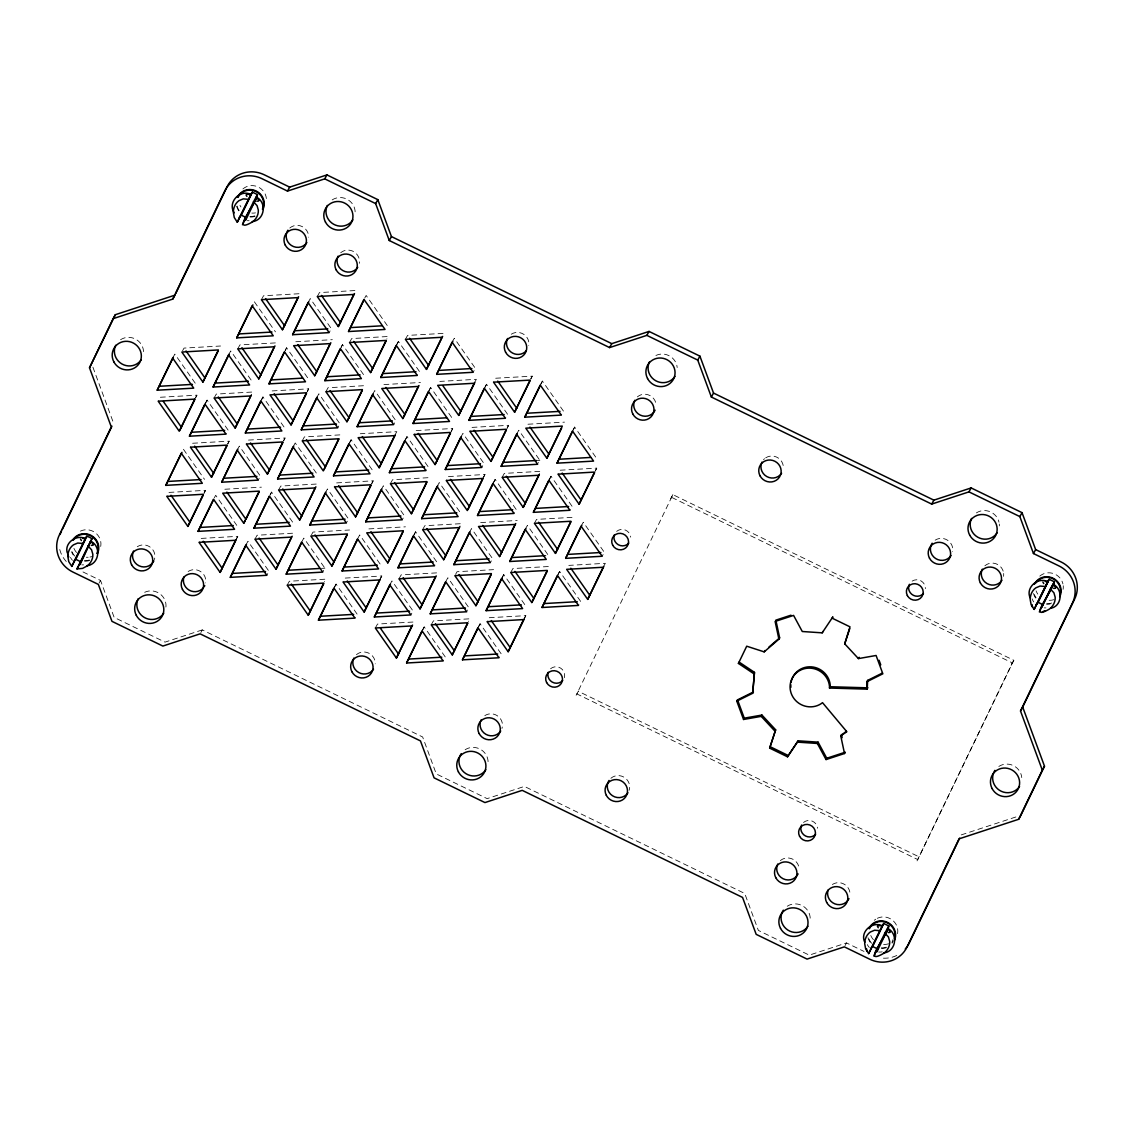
<?xml version="1.0" encoding="UTF-8"?>
<svg xmlns="http://www.w3.org/2000/svg" width="1134" height="1134" viewBox="0 0 1134 1134"><rect width="100%" height="100%" fill="white"/><g stroke="black" fill="none" stroke-linecap="round" stroke-linejoin="round"><path stroke-width="0.75" stroke-dasharray="5 3.75" d="M195.445 398.247L196.919 395.185L160.39 397.254L158.193 401.195M205.623 403.194L207.097 400.132L228.161 430.183L225.978 434.138M204.049 493.403L205.523 490.342L168.994 492.411L166.811 496.352M227.693 444.244L229.167 441.183L192.638 443.252L190.441 447.193M261.515 400.018L262.975 396.957L284.053 427.022M285.144 350.845L286.618 347.784L307.697 377.849M236.297 539.401L237.771 536.339L201.242 538.409L199.045 542.35M283.571 441.069L285.045 438.007L248.516 440.077L246.333 444.018M307.215 391.896L308.689 388.834L272.16 390.918M270.119 495.175L271.579 492.113L292.657 522.179M341.036 347.684L342.511 344.623L363.589 374.688M349.641 442.841L351.115 439.779L372.193 469.845M396.928 344.509L398.403 341.447L419.481 371.513L417.284 375.453M371.711 483.892L373.185 480.83L336.656 482.9L334.473 486.84M334.601 587.171L336.075 584.109L357.153 614.174L354.97 618.115M405.533 439.666L407.007 436.604L428.085 466.669L425.888 470.61M429.176 390.507L430.651 387.445L451.729 417.51M380.315 579.049L381.789 575.987L345.26 578.071L343.078 582.011M451.247 431.558L452.721 428.496L416.192 430.566L414.009 434.506M414.137 534.837L415.611 531.775L436.689 561.826L434.506 565.781M485.068 387.332L486.529 384.27L507.607 414.335L505.424 418.276M483.495 477.556L484.969 474.494L448.44 476.563L446.243 480.504M507.139 428.383L508.599 425.321L472.07 427.39L469.887 431.331M530.769 379.224L532.243 376.162L495.714 378.232L493.531 382.172M422.741 629.994L424.215 626.932L445.293 656.997L443.111 660.938M493.673 482.489L495.133 479.427L516.211 509.492L514.028 513.433M540.946 384.157L542.421 381.095L563.499 411.16L561.316 415.101M478.633 626.818L480.107 623.757L501.185 653.822L498.988 657.763M502.277 577.66L503.751 574.598L524.815 604.663M549.551 479.328L551.025 476.266L572.103 506.331L569.92 510.272M573.194 430.155L574.669 427.093L595.747 457.158M524.347 618.71L525.807 615.649L489.293 617.718L487.096 621.659M595.265 471.205L596.739 468.144L560.21 470.213L558.027 474.168M558.155 574.484L559.629 571.423L580.707 601.488L578.524 605.428M917.052 860.89L1013.81 660.286L672.873 494.637L576.852 693.923L917.789 859.586L1012.35 662.922L671.413 497.259M172.666 358.075L174.849 354.134L195.927 384.199M182.574 350.718L184.034 348.095L220.549 346.012M195.459 397.807L196.919 395.185M99.083 583.089L100.543 580.466L81.45 571.196M228.544 354.899L230.726 350.959L251.805 381.024M261.373 299.688L263.556 295.747L300.085 293.678M204.9 404.073L207.097 400.132M237.729 348.861L239.912 344.92L276.441 342.851M214.085 398.02L216.268 394.079L252.797 392.01L251.351 394.646M227.707 443.805L229.167 441.183M308.079 302.565L310.262 298.625L331.341 328.69L329.158 332.631M204.063 492.978L205.523 490.342M285.158 350.42L286.618 347.784M317.265 296.527L319.448 292.586L355.977 290.502M260.792 400.897L262.975 396.957M237.148 450.07L239.331 446.116L260.409 476.181L258.226 480.121M214.241 497.911L215.701 495.289L236.765 525.354M307.229 391.471L308.689 388.834M283.599 440.63L285.045 438.007M364.694 298.086L366.154 295.45L387.233 325.515M341.05 347.245L342.511 344.623M236.311 538.962L237.771 536.339M316.684 397.722L318.867 393.781L339.945 423.847L337.762 427.787M349.513 342.525L351.696 338.57L388.225 336.5L386.765 339.137M293.763 445.577L295.223 442.955L316.301 473.02M325.869 391.684L328.052 387.743L364.581 385.673M270.133 494.75L271.579 492.113M302.225 440.857L304.408 436.902L340.937 434.832M245.752 545.227L247.949 541.287L269.013 571.352L266.83 575.292M278.581 490.016L280.764 486.075L317.293 484.005L315.833 486.628M200.846 632.545L202.306 629.909L422.642 736.972L436.264 773.912L487.152 798.634L524.404 786.415L744.74 893.479L758.362 930.419L809.251 955.14L846.517 942.921L864.009 951.426M254.937 539.189L257.12 535.234L293.649 533.164M396.22 345.388L398.403 341.447M372.576 394.561L374.759 390.62L395.837 420.671L393.654 424.612M405.391 339.349L407.588 335.409L444.117 333.339M348.932 443.72L351.115 439.779M325.288 492.893L327.471 488.952L348.549 519.003L346.366 522.944M301.644 542.052L303.827 538.111L324.905 568.177L322.722 572.117M311.552 534.695L313.012 532.073L349.541 530.003M287.185 585.172L289.368 581.232L325.897 579.162L324.437 581.785M395.369 434.294L396.829 431.671L360.3 433.741M371.725 483.453L373.185 480.83M452.097 342.213L454.295 338.272L475.359 368.337L473.176 372.278M428.468 391.386L430.651 387.445M404.824 440.545L407.007 436.604M381.18 489.718L383.363 485.777L404.441 515.842L402.258 519.783M357.536 538.891L359.719 534.936L380.797 565.001M390.365 483.679L392.548 479.739L429.077 477.655M333.892 588.05L336.075 584.109M474.905 381.96L476.351 379.323L439.836 381.407M451.261 431.118L452.721 428.496M484.346 388.211L486.529 384.27M380.329 578.623L381.789 575.987M460.702 437.384L462.899 433.443L483.963 463.494L481.78 467.449M437.072 486.543L439.255 482.602L460.333 512.667M413.428 535.716L415.611 531.775M389.784 584.875L391.967 580.934L413.045 610.999L410.862 614.94M422.613 529.663L424.796 525.722L461.325 523.653L459.865 526.289M398.97 578.836L401.152 574.895L437.681 572.826M375.326 627.995L377.509 624.054L414.038 621.985M530.783 378.784L532.243 376.162M507.153 427.957L508.599 425.321M483.509 477.116L484.969 474.494M540.238 385.05L542.421 381.095M516.594 434.209L518.777 430.268L539.855 460.333L538.395 462.956M492.95 483.382L495.133 479.427M469.306 532.541L471.503 528.6L492.567 558.665L490.384 562.606M502.135 477.329L504.318 473.388L540.847 471.319L539.401 473.941M445.676 581.714L447.859 577.759L468.937 607.824L467.477 610.461M422.032 630.873L424.215 626.932M455.584 574.357L457.045 571.72L493.573 569.651M431.218 624.834L433.401 620.893L469.93 618.81L468.47 621.446M572.486 431.033L574.669 427.093M548.842 480.206L551.025 476.266M525.198 529.365L527.381 525.425L548.459 555.49L544.986 555.688M502.291 577.22L503.751 574.598M534.383 523.327L536.566 519.386L573.095 517.317M477.91 627.697L480.107 623.757M510.739 572.5L512.922 568.545L549.451 566.476M595.279 470.78L596.739 468.144M524.362 618.271L525.807 615.649M581.09 526.204L583.273 522.264L604.351 552.315L602.168 556.255M557.446 575.363L559.629 571.423M603.883 565.937L605.343 563.314L568.814 565.384M670.69 498.577L672.873 494.637M576.129 695.241L578.312 691.301L919.235 856.95M845.057 945.558L846.517 942.921M1011.627 664.226L1013.81 660.286M202.306 629.909L165.04 642.127L114.151 617.406L100.543 580.466M961.235 834.908L1015.88 816.976M295.804 341.745L332.333 339.676M383.944 384.568L420.473 382.498M527.962 424.229L564.491 422.146M536.382 460.532L539.855 460.333M224.872 489.25L261.401 487.166M368.904 528.898L405.433 526.828M480.674 522.561L517.203 520.478M321.432 568.375L324.905 568.177M254.37 301.8L275.449 331.851M183.453 449.291L204.531 479.356M92.903 367.161L113.485 422.982M882.195 951.823A13.58 13.098 29 0 1 878.694 952.021M869.339 947.485A13.58 13.098 29 0 1 867.326 944.608M892.713 939.817A13.58 13.098 29 0 1 892.104 943.204M886.207 947.188A13.58 13.098 29 0 1 881.019 947.826M871.677 943.275A13.58 13.098 29 0 1 868.942 938.796M893.266 941.121A14.147 13.636 29 0 1 891.834 942.198M888.588 943.771A14.147 13.636 29 0 1 883.188 944.424M873.449 939.689A14.147 13.636 29 0 1 870.6 935.026M874.286 920.284A14.147 13.636 29 0 1 875.717 919.206M877.277 918.313A14.147 13.636 29 0 1 897.164 935.224M886.405 947.712A14.147 13.636 29 0 1 881.005 948.364M870.118 942.198A14.147 13.636 29 0 1 867.907 937.223M1051.7 603.033A13.58 13.098 29 0 1 1046.512 603.657M1036.065 597.746A13.58 13.098 29 0 1 1034.435 594.641M1045.945 607.881A13.58 13.098 29 0 1 1044.187 607.867M1033.726 601.941A13.58 13.098 29 0 1 1032.11 598.837M1054.081 599.602A14.147 13.636 29 0 1 1048.681 600.269M1037.794 594.088A14.147 13.636 29 0 1 1036.093 590.857M1039.779 576.129A14.147 13.636 29 0 1 1062.955 583.967M1063.238 585.754A14.147 13.636 29 0 1 1063.082 589.326M1050.141 603.997A14.147 13.636 29 0 1 1046.498 604.209M1035.611 598.043A14.147 13.636 29 0 1 1033.4 593.068M254.852 215.843A13.58 13.098 29 0 1 249.65 216.466M239.203 210.555A13.58 13.098 29 0 1 237.077 205.778M249.083 220.691A13.58 13.098 29 0 1 247.325 220.676M255.462 212.866A14.147 13.636 29 0 1 251.819 213.079M240.932 206.912A14.147 13.636 29 0 1 239.983 205.339M242.917 188.939A14.147 13.636 29 0 1 266.377 198.563M255.037 216.353A14.147 13.636 29 0 1 249.636 217.019M238.75 210.853A14.147 13.636 29 0 1 236.538 205.878M89.345 559.998A13.58 13.098 29 0 1 84.157 560.635M74.816 556.099A13.58 13.098 29 0 1 72.08 551.606M83.59 564.86A13.58 13.098 29 0 1 81.832 564.845M72.477 560.295A13.58 13.098 29 0 1 70.464 557.418M91.726 556.581A14.147 13.636 29 0 1 89.969 557.035M88.154 557.248A14.147 13.636 29 0 1 86.326 557.233M76.588 552.513A14.147 13.636 29 0 1 73.738 547.835M80.415 531.123A14.147 13.636 29 0 1 100.302 548.034M89.543 560.522A14.147 13.636 29 0 1 84.143 561.174M73.256 555.008A14.147 13.636 29 0 1 71.555 551.776M550.571 668.762A8.491 8.179 29 0 1 564.293 677.721M803.51 822.476A8.491 8.179 29 0 1 817.6 828.245M610.872 778.293A11.312 10.915 29 0 1 629.172 790.256M912.147 581.118A8.491 8.179 29 0 1 925.401 588.617M356.445 654.672A11.312 10.915 29 0 1 375.255 663.815M616.627 531.392A8.491 8.179 29 0 1 630.702 537.162M780.32 860.635A11.312 10.915 29 0 1 799.087 868.332M289.794 228.033A11.312 10.915 29 0 1 308.59 237.176M66.254 561.5A28.293 27.273 29 0 1 59.535 548.672M935.139 540.181A11.312 10.915 29 0 1 952.645 551.62M896.767 955.48A28.293 27.273 29 0 1 880.154 957.861M763.536 459.724A11.312 10.915 29 0 1 764.543 458.717M765.691 457.853A11.312 10.915 29 0 1 783.353 467.86M511.264 334.232A11.312 10.915 29 0 1 528.77 345.657M637.336 396.914A11.312 10.915 29 0 1 656.104 404.611M984.879 565.781A11.312 10.915 29 0 1 1003.434 572.046M1003.647 573.478A11.312 10.915 29 0 1 1003.533 576.341M832.356 884.492A11.312 10.915 29 0 1 850.018 894.499M137.257 546.744A11.312 10.915 29 0 1 154.422 559.572M340.682 252.769A11.312 10.915 29 0 1 359.322 263.329M188.145 571.479A11.312 10.915 29 0 1 205.651 582.904M484.813 715.625A11.312 10.915 29 0 1 501.965 728.439M787.237 906.236A14.714 14.189 29 0 1 810.2 919.249M465.138 749.73A14.714 14.189 29 0 1 487.889 764.599M144.67 592.302A14.714 14.189 29 0 1 165.791 608.093M655.906 355.481A14.714 14.189 29 0 1 677.196 367.544M332.177 199.896A14.714 14.189 29 0 1 355.14 212.908M976.374 512.908A14.714 14.189 29 0 1 998.997 522.193M999.295 524.05A14.714 14.189 29 0 1 999.337 525.921M998.841 766.442A14.714 14.189 29 0 1 1021.762 777.584M120.573 339.704A14.714 14.189 29 0 1 143.323 354.559"/><path stroke-width="1.5" d="M818.082 742.146L817.359 743.465L826.048 759.567L826.771 758.249L818.082 742.146L798.18 740.814L787.492 756.803L769.66 748.128L775.656 729.814L761.935 715.058L761.212 716.362L743.55 719.48L736.788 701.166L752.692 693.271L754.479 672.363L739.155 662.114L738.418 663.418L753.741 673.681M752.692 693.271L754.479 672.363M769.66 748.128L775.656 729.814M826.048 759.567L844.518 753.515L840.733 735.796L846.843 731.742L822.504 702.655L821.172 703.675A19.916 19.193 29 0 1 791.929 695.142A19.916 19.193 29 0 1 804.686 668.635A19.916 19.193 29 0 1 829.493 686.368L829.521 688.054L867.212 689.146L866.943 681.69L882.847 673.794L876.086 655.48L858.424 658.599L844.717 643.843L849.99 626.833L832.143 618.172L832.88 616.853L822.193 632.843L802.277 631.51L793.587 615.408L775.117 621.46L778.902 639.165L764.174 651.866L746.711 646.196L738.418 663.418M849.749 628.619L844.717 643.843M172.765 299.092L224.787 190.937A28.293 27.273 29 0 1 262.039 178.718L287.483 191.079L324.749 178.86L375.637 203.581L389.26 240.521L609.596 347.585L646.848 335.366L697.736 360.088L711.358 397.028L931.694 504.091L933.877 500.151L971.143 487.932L1022.032 512.653L1035.654 549.593L1061.098 561.954A28.293 27.273 29 0 1 1074.706 598.908L1022.698 707.063L1044.499 766.187L1020.855 815.346L1018.672 819.287L959.052 838.848L907.03 947.003A28.293 27.273 29 0 1 869.764 959.222L844.334 946.862L807.068 959.095L756.18 934.359L742.557 897.419L522.221 790.355L484.955 802.574L434.081 777.853L420.459 740.913L200.123 633.849L162.857 646.068L111.968 621.347L98.346 584.407L72.902 572.046A28.293 27.273 29 0 1 59.294 535.092L111.302 426.937L89.501 367.813L113.145 318.654L115.328 314.713L174.948 295.152L172.765 299.092L113.145 318.654M115.328 314.713L89.501 367.813M62.242 529.564L111.954 426.171M175.713 293.564L226.97 186.997A28.293 27.273 29 0 1 264.236 174.778L289.666 187.138L326.932 174.905L377.82 199.641L391.443 236.581L611.779 343.645L649.045 331.426L699.919 356.147L713.541 393.087L933.877 500.151M82.796 543.484L77.736 543.03L73.483 544.816A13.849 12.105 86 0 0 67.842 556.553L68.777 561.67L71.782 566.405L85.447 538.664C76.616 534.029 63.972 542.959 67.345 552.995M248.289 199.315L243.229 198.875L238.976 200.647A13.849 12.105 86 0 0 233.335 212.398L234.27 217.501L237.275 222.236L252.343 192.128L257.432 194.594C256.964 202.731 228.997 235.674 252.684 221.796A13.849 12.276 -32.5 0 0 258.325 210.059L257.035 205.58L253.477 201.838L257.432 194.594M85.447 538.664L71.782 566.405M73.753 561.528L75.765 559.317L86.85 536.283L89.529 537.247L91.939 538.763L79.352 564.675M239.246 217.374L241.273 215.162L252.343 192.128M157.201 390.209L172.666 358.075L193.73 388.14L157.201 390.209L173.374 357.196M87.984 546.007L91.542 549.749L92.832 554.214A13.849 12.276 -32.5 0 1 87.19 565.951L82.584 568.375L76.97 568.928L90.635 541.187C101.72 546.248 99.367 564.675 86.708 565.753M242.463 224.759L253.477 201.838M80.075 564.604L91.939 538.763M245.568 220.435L256.539 197.642A13.58 13.098 29 0 1 258.906 200.25M202.915 382.087L218.366 349.952L181.837 352.036L202.915 382.087L218.352 350.604M180.008 429.942L194.708 399.778M165.805 485.366L181.27 453.231L202.334 483.297L165.805 485.366L181.979 452.353M189.449 436.207L204.9 404.073L225.978 434.138L189.449 436.207L204.885 404.725M213.093 387.034L228.544 354.899L249.622 384.965L213.093 387.034L229.266 354.021M236.737 337.875L252.187 305.741L273.266 335.806L236.737 337.875L252.896 304.862M187.875 526.417L203.326 494.282L166.811 496.352L187.875 526.417L203.312 494.934M211.519 477.258L226.97 445.123L190.441 447.193L211.519 477.258L226.956 445.761M235.163 428.085L250.614 395.95L214.085 398.02L235.163 428.085L251.337 395.071M258.807 378.926L274.258 346.791L237.729 348.861L258.807 378.926L274.967 345.913M282.451 329.753L297.902 297.618L261.373 299.688L282.451 329.753L298.611 296.739M198.053 531.364L213.504 499.229L234.582 529.294L198.053 531.364L213.49 499.881M221.697 482.205L237.148 450.07L258.226 480.121L221.697 482.205L237.871 449.177M245.341 433.032L260.792 400.897L281.87 430.963L245.341 433.032L260.777 401.549M268.985 383.873L284.436 351.738L305.514 381.789L268.985 383.873L284.407 352.376M292.629 334.7L308.079 302.565L329.158 332.631L292.629 334.7L308.788 301.687M220.124 572.415L235.574 540.28L199.045 542.35L220.124 572.415L236.297 539.401M243.767 523.256L259.218 491.121L222.689 493.191L243.767 523.256L245.227 520.619M267.411 474.083L282.862 441.948L246.333 444.018L267.411 474.083L282.848 442.6M291.055 424.924L306.506 392.789L269.977 394.859L291.055 424.924L306.478 393.427M314.699 375.751L330.15 343.616L293.621 345.686L314.699 375.751L330.859 342.737M338.343 326.578L353.794 294.457L317.265 296.527L338.343 326.578L354.503 293.564M259.204 491.759L245.95 519.301L226.885 492.113M230.301 577.362L245.752 545.227L266.83 575.292L230.301 577.362L246.475 544.348M253.945 528.189L269.396 496.054L290.474 526.119L253.945 528.189L269.382 496.706M277.589 479.03L293.04 446.895L314.118 476.96L277.589 479.03L293.749 446.016M301.233 429.857L316.684 397.722L337.762 427.787L301.233 429.857L317.392 396.843M324.877 380.698L340.328 348.563L361.406 378.628L324.877 380.698L340.299 349.215M348.521 331.525L363.971 299.39L385.05 329.455L348.521 331.525L363.943 300.042M276.016 569.24L291.466 537.105L254.937 539.189L276.016 569.24L292.189 536.226M299.659 520.081L315.11 487.946L278.581 490.016L299.659 520.081L315.819 487.067M346.947 421.749L362.398 389.614L325.869 391.684L346.947 421.749L362.37 390.266M370.591 372.576L386.042 340.441L349.513 342.525L370.591 372.576L386.014 341.093M324.026 469.604L338.726 439.425M286.193 574.187L301.644 542.052L322.722 572.117L286.193 574.187L301.63 542.704M309.837 525.028L325.288 492.893L346.366 522.944L309.837 525.028L325.997 492M333.481 475.855L348.932 443.72L370.01 473.785L333.481 475.855L348.903 444.372M357.125 426.696L372.576 394.561L393.654 424.612L357.125 426.696L373.284 393.668M380.769 377.523L396.22 345.388L417.284 375.453L380.769 377.523L396.191 346.04M308.264 615.238L323.714 583.103L287.185 585.172L308.264 615.238L323.7 583.755M331.908 566.079L347.358 533.944L310.829 536.013L331.908 566.079L347.33 534.582M355.552 516.906L371.002 484.771L334.473 486.84L355.552 516.906L370.974 485.423M379.195 467.747L394.646 435.612L358.117 437.681L379.195 467.747L395.355 434.719M402.825 418.574L418.29 386.439L381.761 388.508L402.825 418.574L418.999 385.56M426.469 369.415L441.92 337.28L405.391 339.349L426.469 369.415L442.643 336.387M318.441 620.185L333.892 588.05L354.97 618.115L318.441 620.185L333.864 588.702M342.085 571.012L357.536 538.891L378.614 568.942L342.085 571.012L357.508 539.529M365.729 521.853L381.18 489.718L402.258 519.783L365.729 521.853L381.889 488.839M389.373 472.68L404.824 440.545L425.888 470.61L389.373 472.68L404.795 441.197M413.003 423.521L428.468 391.386L449.532 421.451L413.003 423.521L428.439 392.038M436.647 374.348L452.097 342.213L473.176 372.278L436.647 374.348L452.82 341.334M364.156 612.062L379.607 579.928L343.078 582.011L364.156 612.062L380.315 579.049M387.8 562.903L403.25 530.769L366.721 532.838L387.8 562.903L403.222 531.421M411.429 513.73L426.894 481.596L390.365 483.679L411.429 513.73L426.866 482.248M435.073 464.571L450.524 432.437L414.009 434.506L435.073 464.571L450.51 433.089M458.717 415.398L474.168 383.264L437.639 385.347L458.717 415.398L474.891 382.385M374.333 617.009L389.784 584.875L410.862 614.94L374.333 617.009L390.493 583.996M397.977 567.851L413.428 535.716L434.506 565.781L397.977 567.851L413.4 536.368M421.607 518.677L437.072 486.543L458.136 516.608L421.607 518.677L437.781 485.664M445.251 469.519L460.702 437.384L481.78 467.449L445.251 469.519L461.425 436.505M468.895 420.345L484.346 388.211L505.424 418.276L468.895 420.345L484.331 388.863M396.404 658.06L411.855 625.925L375.326 627.995L396.404 658.06L412.563 625.047M420.048 608.901L435.499 576.767L398.97 578.836L420.048 608.901L436.207 575.888M443.678 559.728L459.128 527.593L422.613 529.663L443.678 559.728L459.851 526.715M490.965 461.396L506.416 429.262L469.887 431.331L490.965 461.396L506.402 429.914M514.609 412.237L530.06 380.103L493.531 382.172L514.609 412.237L530.046 380.741M468.058 509.251L482.758 479.072M406.582 663.007L422.032 630.873L443.111 660.938L406.582 663.007L422.004 631.525M430.211 613.848L445.676 581.714L466.74 611.765L430.211 613.848L445.648 582.352M453.855 564.675L469.306 532.541L490.384 562.606L453.855 564.675L470.029 531.662M477.499 515.516L492.95 483.382L514.028 513.433L477.499 515.516L492.936 484.02M501.143 466.343L516.594 434.209L537.672 464.274L501.143 466.343L517.317 433.33M524.787 417.184L540.238 385.05L561.316 415.101L524.787 417.184L540.223 385.688M452.282 654.899L467.747 622.764L431.218 624.834L452.282 654.899L467.718 623.402M475.926 605.726L491.376 573.591L454.847 575.661L475.926 605.726L491.362 574.243M499.57 556.567L515.02 524.432L478.491 526.502L499.57 556.567L515.743 523.539M523.213 507.394L538.664 475.259L502.135 477.329L523.213 507.394L539.373 474.381M546.857 458.235L562.308 426.101L525.779 428.17L546.857 458.235L561.557 428.269M462.459 659.832L477.91 627.697L498.988 657.763L462.459 659.832L477.896 628.349M486.103 610.673L501.554 578.538L522.632 608.604L486.103 610.673L502.277 577.66M509.747 561.5L525.198 529.365L546.276 559.431L509.747 561.5L525.921 528.487M533.391 512.341L548.842 480.206L569.92 510.272L533.391 512.341L548.828 480.859M557.035 463.168L572.486 431.033L593.564 461.099L557.035 463.168L572.457 431.685M508.174 651.724L523.625 619.589L487.096 621.659L508.174 651.724L524.347 618.71M531.818 602.551L547.268 570.416L510.739 572.5L531.818 602.551L547.254 571.068M555.462 553.392L570.912 521.257L534.383 523.327L555.462 553.392L570.884 521.909M579.105 504.219L594.556 472.084L558.027 474.168L579.105 504.219L594.528 472.736M541.995 607.498L557.446 575.363L578.524 605.428L541.995 607.498L557.432 576.015M565.639 558.339L581.09 526.204L602.168 556.255L565.639 558.339L581.799 525.311M587.71 599.39L603.16 567.255L566.631 569.325L587.71 599.39L603.869 566.362M879.658 930.674L874.597 930.22L870.345 932.006A13.849 12.105 86 0 0 864.703 943.743L865.639 948.846L868.644 953.595L883.712 923.473L888.801 925.954C888.333 934.076 860.366 967.033 884.052 953.141A13.849 12.276 -32.5 0 0 889.694 941.404L888.404 936.939L884.846 933.183L888.801 925.954M1045.151 586.505L1040.091 586.051L1035.838 587.837A13.849 12.105 86 0 0 1030.196 599.574L1031.132 604.691L1034.137 609.426L1047.802 581.685C1037.993 576.568 1025.079 587.639 1030.267 598.086M1047.802 581.685L1034.137 609.426M870.614 948.719L872.627 946.507L883.712 923.473M1036.107 604.55L1038.12 602.338L1049.205 579.318L1054.294 581.785C1053.826 589.921 1025.859 622.864 1049.545 608.986A13.849 12.276 -32.5 0 0 1055.187 597.235L1053.897 592.77L1050.339 589.028L1052.99 584.208C1063.04 588.759 1062.515 605.74 1051.105 608.207M873.832 956.104L884.846 933.183M1039.325 611.949L1050.339 589.028M876.936 951.795L887.894 928.987A13.58 13.098 29 0 1 890.275 931.609M1041.763 607.441L1054.294 581.785M1018.672 819.287L1042.316 770.128L1020.515 711.018L1072.523 602.849A28.293 27.273 29 0 0 1058.901 565.894L1033.457 553.534L1019.849 516.594L968.96 491.873L931.694 504.091M959.704 838.083L909.213 943.063A28.293 27.273 29 0 1 905.286 949.002M244.901 220.251L246.362 217.629L241.273 215.162M86.85 536.283L84.71 538.735A13.58 13.098 29 0 0 82.966 538.494M78.586 566.036L76.97 568.928M79.408 564.42L80.854 561.798L75.765 559.317M287.483 191.079L289.666 187.138M324.749 178.86L326.932 174.905M375.637 203.581L377.82 199.641M389.26 240.521L391.443 236.581M609.596 347.585L611.779 343.645M646.848 335.366L649.045 331.426M697.736 360.088L699.919 356.147M711.358 397.028L713.541 393.087M736.788 701.166L737.525 699.862L753.43 691.967M764.174 651.866L764.897 650.562M778.902 639.165L779.639 637.861L775.854 620.142L790.965 615.195M743.55 719.48L744.273 718.162L737.525 699.862M822.193 632.843L822.915 631.525M787.492 756.803L798.18 740.814M829.521 688.054L830.216 685.049A19.916 19.193 29 0 0 811.377 666.849A19.916 19.193 29 0 0 791.093 682.243M858.424 658.599L859.147 657.281M968.96 491.873L971.143 487.932M866.943 681.69L867.666 680.386L882.124 673.199M840.733 735.796L846.347 731.246M867.212 689.146L867.666 680.386M844.518 753.515L845.241 752.196L826.771 758.249M1019.849 516.594L1022.032 512.653M1033.457 553.534L1035.654 549.593M1049.205 579.318L1047.079 581.756A13.58 13.098 29 0 0 1045.321 581.515M876.27 951.61L877.716 948.974L872.627 946.507M1020.515 711.018L1022.698 707.063M1042.316 770.128L1044.499 766.187M237.275 222.236L250.94 194.495C240.068 188.896 227.197 202.306 234.228 212.852M868.644 953.595L882.309 925.854C872.5 920.737 859.586 931.808 864.774 942.241M768.923 647.089L779.639 637.861M1042.373 611.878L1044.697 610.744M252.216 221.584C264.86 220.52 267.227 202.093 256.128 197.018M883.57 952.943C896.229 951.865 898.582 933.438 887.497 928.377M744.273 718.162L761.935 715.058M256.808 201.214L258.665 201.044M91.315 545.369L93.158 545.213M1053.67 588.39L1055.513 588.234M888.177 932.559L890.02 932.403M238.92 333.935L271.976 332.049M294.812 330.759L327.868 328.888M350.704 327.584L382.016 325.812M159.398 386.269L192.44 384.398M215.276 383.094L248.332 381.222M271.168 379.918L302.48 378.146M327.06 376.757L360.102 374.872M382.952 373.582L415.994 371.711M438.83 370.407L471.886 368.536M191.632 432.267L224.688 430.381M247.524 429.091L280.58 427.22M303.416 425.916L336.472 424.045M359.308 422.755L392.35 420.87M415.2 419.58L446.498 417.808M471.078 416.405L504.134 414.534M526.97 413.23L560.026 411.358M168.002 481.426L201.044 479.554M223.88 478.25L256.936 476.379M279.772 475.089L312.828 473.204M335.664 471.914L368.706 470.043M391.556 468.739L424.598 466.868M447.434 465.578L480.49 463.693M503.326 462.403L536.382 460.532M559.218 459.227L590.531 457.456M200.25 527.423L233.292 525.552M256.128 524.248L289.184 522.377M312.02 521.087L345.076 519.202M367.912 517.912L400.954 516.041M423.804 514.737L456.846 512.866M479.682 511.562L512.738 509.69M535.574 508.401L568.63 506.515M232.484 573.421L265.54 571.536M288.376 570.246L319.689 568.474M344.268 567.071L377.31 565.2M400.16 563.91L433.202 562.025M456.052 560.735L489.094 558.864M511.93 557.559L544.986 555.688M567.822 554.398L600.878 552.513M320.624 616.244L353.68 614.373M376.516 613.069L409.558 611.198M432.408 609.894L465.45 608.022M488.286 606.733L521.342 604.847M544.178 603.557L577.234 601.686M408.764 659.067L441.806 657.196M464.656 655.891L497.698 654.02M830.258 686.736L867.949 687.842M797.443 742.132L817.359 743.465M250.883 194.75L250.217 194.566A13.58 13.098 29 0 0 246.702 194.325M1043.209 604.819L1038.12 602.338M882.252 926.109L881.572 925.925A13.58 13.098 29 0 0 878.07 925.67M770.383 746.824L788.215 755.485M1052.834 584.407L1053.387 584.832A13.58 13.098 29 0 1 1055.768 587.44M90.479 541.386L91.032 541.811A13.58 13.098 29 0 1 93.413 544.419M761.212 716.362L774.919 731.118M497.727 381.095L516.792 408.297M529.975 427.093L549.04 454.28M562.223 473.076L581.288 500.278M409.587 338.272L428.652 365.46M442.841 385.688L460.9 411.458M474.083 430.254L493.148 457.456M506.331 476.252L525.396 503.453M538.579 522.25L557.644 549.451M570.827 568.247L589.893 595.449M321.461 295.45L340.526 322.637M353.695 341.433L372.774 368.635M385.943 387.431L405.022 414.633M418.191 433.429L437.27 460.631M450.439 479.427L469.504 506.629M482.687 525.425L501.752 552.612M514.935 571.408L534.001 598.61M265.569 298.611L284.634 325.812M297.817 344.608L316.882 371.81M330.065 390.606L349.13 417.808M362.299 436.604L381.378 463.792M394.547 482.602L413.627 509.79M426.795 528.586L445.875 555.788M459.043 574.584L478.109 601.785M491.291 620.582L510.357 647.783M241.925 347.784L260.99 374.985M274.173 393.781L293.238 420.969M306.421 439.765L325.486 466.967M338.669 485.763L357.734 512.965M370.917 531.761L389.983 558.963M403.151 577.759L422.231 604.961M435.399 623.757L454.479 650.944M186.033 350.945L205.098 378.146M218.281 396.943L237.346 424.144M250.529 442.94L269.594 470.142M282.777 488.938L301.842 516.14M315.025 534.936L334.091 562.138M347.273 580.934L366.339 608.122M380.514 628.349L398.587 654.12M163.395 401.549L181.468 427.32M194.637 446.116L213.702 473.317M259.133 538.097L278.199 565.299M291.381 584.095L310.447 611.297M170.993 495.274L190.073 522.476M203.241 541.272L222.307 568.474M1042.883 582.096L1043.762 583.585M877.39 926.265L878.269 927.74M246.021 194.92L246.9 196.395M80.528 539.075L81.407 540.564M67.912 555.05L68.735 557.021M879.077 660.272L880.764 664.85M841.456 734.478L842.151 737.71M1032.068 604.606L1032.464 607.073M866.574 948.761L866.971 951.228M869.381 928.718A13.58 13.098 29 0 1 883.91 921.715L885.626 922.183A13.58 13.098 29 0 1 894.442 938.995M868.871 928.462A14.147 13.636 29 0 1 887.497 922.353A14.147 13.636 29 0 1 894.315 940.823M1035.711 583.06A13.58 13.098 29 0 1 1049.404 577.56L1051.119 578.014A13.58 13.098 29 0 1 1059.936 594.826M1034.364 584.308A14.147 13.636 29 0 1 1052.99 578.198A14.147 13.636 29 0 1 1059.808 596.668M238.012 197.373A13.58 13.098 29 0 1 252.542 190.37L254.257 190.824A13.58 13.098 29 0 1 262.436 209.237M237.502 197.118A14.147 13.636 29 0 1 256.128 191.008A14.147 13.636 29 0 1 262.946 209.478M73.356 540.039A13.58 13.098 29 0 1 87.049 534.525L88.764 534.993A13.58 13.098 29 0 1 96.943 553.392M72.888 539.727A14.147 13.636 29 0 1 91.457 535.602A14.147 13.636 29 0 1 97.453 553.647M790.88 687.289A19.916 19.193 29 0 1 790.823 684.752M562.719 680.499A8.491 8.179 29 0 1 548.232 672.292M815.672 834.213A8.491 8.179 29 0 1 801.582 825.013M627.938 792.822A11.312 10.915 29 0 1 612.459 795.728A11.312 10.915 29 0 1 609.001 780.447M923.445 593.507A8.491 8.179 29 0 1 909.355 584.308M373.511 669.188A11.312 10.915 29 0 1 358.656 672.49A11.312 10.915 29 0 1 353.865 658.06M628.775 543.129A8.491 8.179 29 0 1 614.288 534.922M798.095 873.903A11.312 10.915 29 0 1 783.183 878.793A11.312 10.915 29 0 1 777.74 864.023M306.86 242.563A11.312 10.915 29 0 1 291.367 245.468A11.312 10.915 29 0 1 287.908 230.188M60.145 534.468A28.293 27.273 29 0 1 61.477 531.151M951.057 555.575A11.312 10.915 29 0 1 935.578 558.481A11.312 10.915 29 0 1 932.12 543.2M781.609 473.232A11.312 10.915 29 0 1 766.754 476.535A11.312 10.915 29 0 1 761.963 462.105M526.318 350.746A11.312 10.915 29 0 1 507.536 338.485M655.112 410.182A11.312 10.915 29 0 1 640.2 415.072A11.312 10.915 29 0 1 634.756 400.288M1001.946 580.296A11.312 10.915 29 0 1 987.09 583.599A11.312 10.915 29 0 1 982.299 569.169M848.983 898.638A11.312 10.915 29 0 1 834.752 903.826A11.312 10.915 29 0 1 828.089 890.062M153.884 560.891A11.312 10.915 29 0 1 138.986 565.781A11.312 10.915 29 0 1 133.529 551.011M357.749 267.284A11.312 10.915 29 0 1 342.879 270.587A11.312 10.915 29 0 1 338.088 256.156M203.199 587.993A11.312 10.915 29 0 1 183.892 577.05M204.772 585.626A11.312 10.915 29 0 1 204.063 586.859M500.732 731.005A11.312 10.915 29 0 1 485.876 734.308A11.312 10.915 29 0 1 481.085 719.877M807.947 926.237A14.714 14.189 29 0 1 787.804 930.036A14.714 14.189 29 0 1 783.311 910.163M485.834 769.731A14.714 14.189 29 0 1 465.705 773.53A14.714 14.189 29 0 1 461.212 753.656M163.735 613.225A14.714 14.189 29 0 1 144.429 617.52A14.714 14.189 29 0 1 138.192 598.752M674.971 376.403A14.714 14.189 29 0 1 655.665 380.698A14.714 14.189 29 0 1 649.428 361.93M352.872 219.897A14.714 14.189 29 0 1 333.552 224.192A14.714 14.189 29 0 1 327.329 205.424M997.084 532.909A14.714 14.189 29 0 1 977.763 537.204A14.714 14.189 29 0 1 971.54 518.436M1019.551 786.443A14.714 14.189 29 0 1 999.408 790.242A14.714 14.189 29 0 1 994.915 770.355M141.268 359.691A14.714 14.189 29 0 1 121.962 363.986A14.714 14.189 29 0 1 115.725 345.232M194.722 399.125L179.271 431.26L158.193 401.195L194.722 399.125M338.754 438.773L323.303 470.908L302.225 440.857L338.754 438.773M482.772 478.435L467.321 510.569L446.243 480.504L482.772 478.435M612.672 545.171A8.491 8.179 29 0 0 627.244 546.219A8.491 8.179 29 0 0 620.482 533.349A8.491 8.179 29 0 0 612.672 545.171M546.616 682.54A8.491 8.179 29 0 0 561.188 683.589A8.491 8.179 29 0 0 554.427 670.718A8.491 8.179 29 0 0 546.616 682.54M799.569 836.254A8.491 8.179 29 0 0 814.127 837.303A8.491 8.179 29 0 0 807.38 824.432A8.491 8.179 29 0 0 799.569 836.254M606.336 795.359A11.312 10.915 29 0 0 625.755 796.763A11.312 10.915 29 0 0 616.754 779.597A11.312 10.915 29 0 0 606.336 795.359M907.342 595.548A8.491 8.179 29 0 0 921.899 596.597A8.491 8.179 29 0 0 915.152 583.726A8.491 8.179 29 0 0 907.342 595.548M351.909 671.739A11.312 10.915 29 0 0 371.328 673.142A11.312 10.915 29 0 0 362.327 655.976A11.312 10.915 29 0 0 351.909 671.739M775.784 877.702A11.312 10.915 29 0 0 795.203 879.091A11.312 10.915 29 0 0 786.202 861.925A11.312 10.915 29 0 0 775.784 877.702M285.258 245.1A11.312 10.915 29 0 0 304.677 246.503A11.312 10.915 29 0 0 295.676 229.337A11.312 10.915 29 0 0 285.258 245.1M929.455 558.112A11.312 10.915 29 0 0 948.875 559.516A11.312 10.915 29 0 0 939.873 542.35A11.312 10.915 29 0 0 929.455 558.112M632.8 413.967A11.312 10.915 29 0 0 652.22 415.37A11.312 10.915 29 0 0 643.219 398.204A11.312 10.915 29 0 0 632.8 413.967M980.343 582.848A11.312 10.915 29 0 0 999.763 584.237A11.312 10.915 29 0 0 990.762 567.071A11.312 10.915 29 0 0 980.343 582.848M505.58 352.164A11.312 10.915 29 0 0 524.999 353.553A11.312 10.915 29 0 0 515.998 336.387A11.312 10.915 29 0 0 505.58 352.164M760.007 475.784A11.312 10.915 29 0 0 779.427 477.173A11.312 10.915 29 0 0 770.425 460.021A11.312 10.915 29 0 0 760.007 475.784M826.672 902.423A11.312 10.915 29 0 0 846.092 903.812A11.312 10.915 29 0 0 837.09 886.646A11.312 10.915 29 0 0 826.672 902.423M131.572 564.689A11.312 10.915 29 0 0 150.992 566.079A11.312 10.915 29 0 0 142.005 548.913A11.312 10.915 29 0 0 131.572 564.689M336.132 269.821A11.312 10.915 29 0 0 355.552 271.224A11.312 10.915 29 0 0 346.565 254.059A11.312 10.915 29 0 0 336.132 269.821M182.461 589.411A11.312 10.915 29 0 0 201.88 590.8A11.312 10.915 29 0 0 192.879 573.634A11.312 10.915 29 0 0 182.461 589.411M479.129 733.556A11.312 10.915 29 0 0 498.549 734.945A11.312 10.915 29 0 0 489.548 717.779A11.312 10.915 29 0 0 479.129 733.556M780.518 928.377A14.714 14.189 29 0 0 805.75 930.178A14.714 14.189 29 0 0 794.055 907.866A14.714 14.189 29 0 0 780.518 928.377M458.405 771.857A14.714 14.189 29 0 0 483.651 773.671A14.714 14.189 29 0 0 471.957 751.36A14.714 14.189 29 0 0 458.405 771.857M136.307 615.351A14.714 14.189 29 0 0 161.552 617.165A14.714 14.189 29 0 0 149.858 594.854A14.714 14.189 29 0 0 136.307 615.351M647.542 378.529A14.714 14.189 29 0 0 672.788 380.344A14.714 14.189 29 0 0 661.094 358.032A14.714 14.189 29 0 0 647.542 378.529M325.444 222.023A14.714 14.189 29 0 0 350.69 223.837A14.714 14.189 29 0 0 338.995 201.526A14.714 14.189 29 0 0 325.444 222.023M969.641 535.035A14.714 14.189 29 0 0 994.887 536.85A14.714 14.189 29 0 0 983.192 514.538A14.714 14.189 29 0 0 969.641 535.035M992.108 788.569A14.714 14.189 29 0 0 1017.354 790.384A14.714 14.189 29 0 0 1005.66 768.072A14.714 14.189 29 0 0 992.108 788.569M113.839 361.831A14.714 14.189 29 0 0 139.085 363.645A14.714 14.189 29 0 0 127.391 341.334A14.714 14.189 29 0 0 113.839 361.831"/></g></svg>
